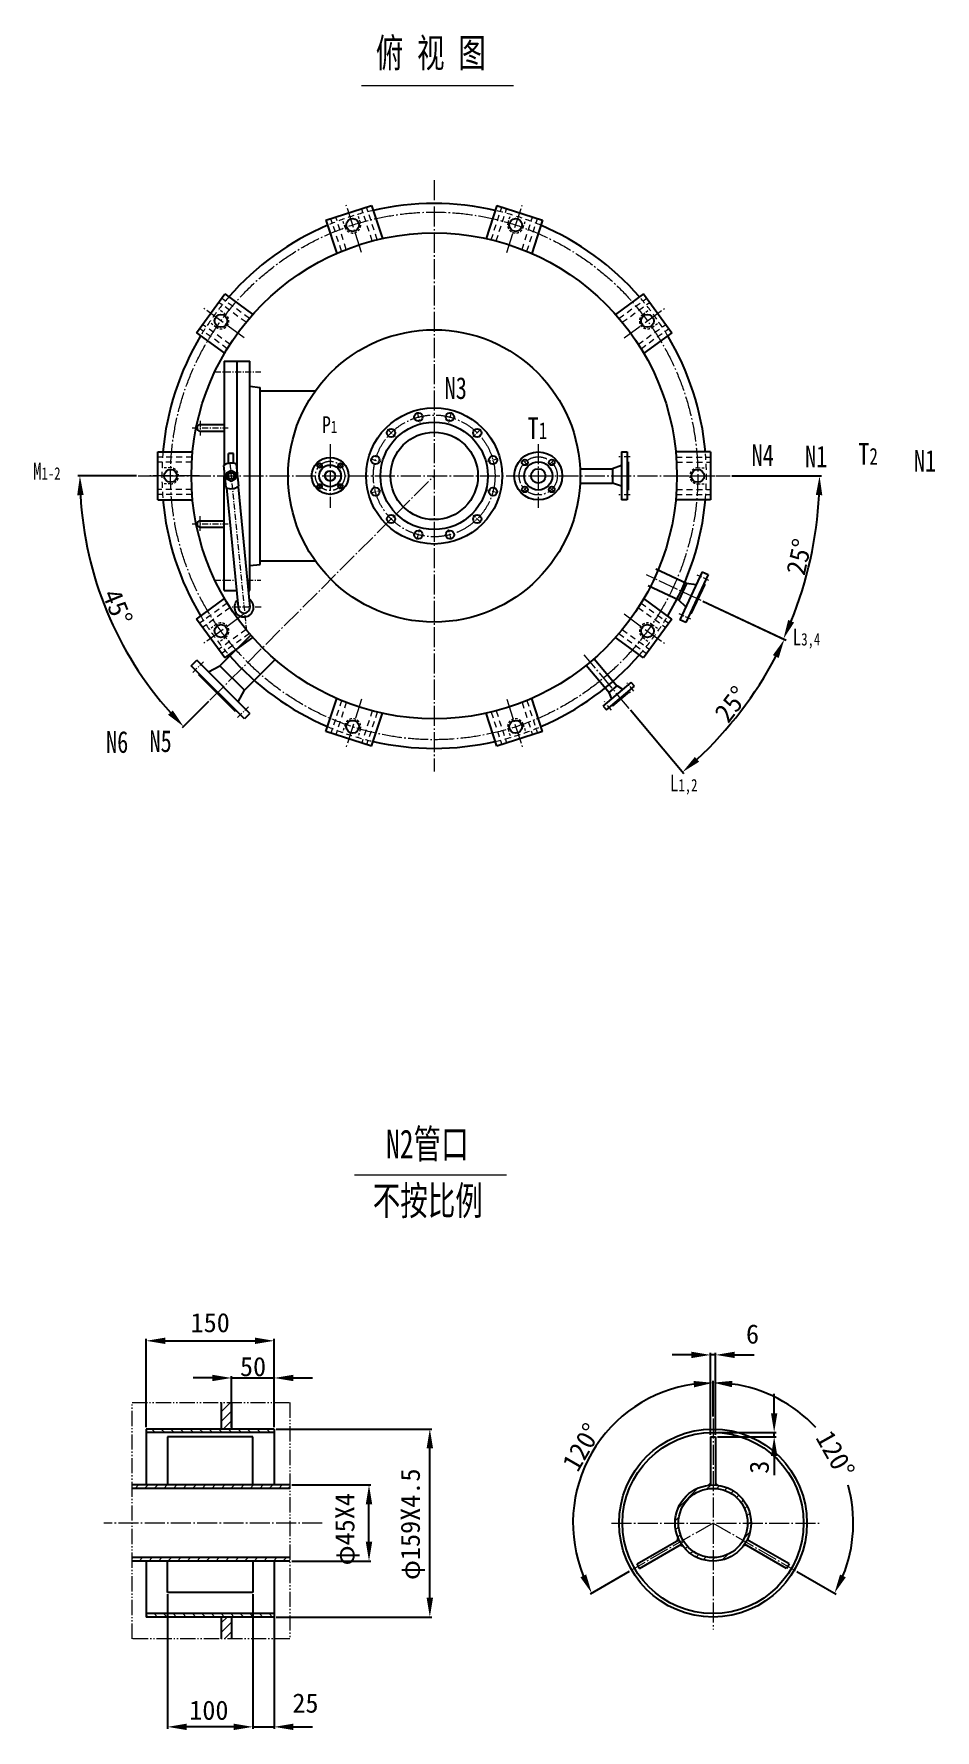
# Model space of a CAD drawing. Extents: x -6371 to 73907, y -14473 to 10757.
# Drawn here: x 64711 to 67525, y -538 to 4754 of the extents above; entities that cross this region are included whole.
import ezdxf

# ---------------------------------------------------------------- set-up
doc = ezdxf.new("R2010")
doc.units = 0
doc.header["$LTSCALE"] = 25
doc.header["$PDMODE"] = 1
for name, pattern in [('JXX-L', [2.95, 1.9, -0.25, 0.15, -0.25, 0.15, -0.25]), ('XX-L', [1.25, 0.75, -0.5]), ('XX-S', [0.5, 0.3, -0.2]), ('ZXX-L', [3.28, 2.5, -0.3, 0.18, -0.3]), ('ZXX-S', [1.27, 0.75, -0.2, 0.12, -0.2])]:
    doc.linetypes.add(name, pattern=pattern)
doc.layers.get('Defpoints').update_dxf_attribs({"linetype": 'CONTINUOUS'})
for name, color, linetype, lineweight in [('A 粗实线', 1, 'CONTINUOUS', 25), ('B 细实线', 7, 'CONTINUOUS', 15), ('C 文 字', 2, 'CONTINUOUS', 20), ('D 短中心线', 3, 'ZXX-S', 18), ('E 长中心线', 3, 'ZXX-L', 15), ('F 短虚线', 6, 'XX-S', 20), ('G 长虚线', 6, 'XX-L', 15), ('I 长双点线', 3, 'JXX-L', 15), ('J 标注尺寸', 2, 'CONTINUOUS', 15)]:
    doc.layers.add(name, color=color, linetype=linetype, lineweight=lineweight)
doc.styles.add('HZTXT', font='SIMFANG.TTF', dxfattribs={"width": 0.75})
doc.styles.get("Standard").update_dxf_attribs({"font": 'SIMFANG.TTF'})
doc.dimstyles.new('通用标注4.0', dxfattribs={"dimtxt": 60, "dimasz": 60, "dimexe": 6, "dimexo": 6, "dimgap": 6, "dimtad": 1, "dimdec": 0, "dimzin": 0, "dimdsep": 46, "dimtxsty": 'Standard', "dimcen": 6, "dimadec": 0, "dimazin": 0, "dimtfac": 0.375, "dimtdec": 0, "dimtmove": 2, "dimatfit": 3, "dimfxl": 0, "dimtzin": 0, "dimarcsym": 0})
pattern_1 = [(45, (10845.116, 8686.435), (-14.9670935, 14.9670935), [])]

# ---------------------------------------------------------------- blocks, each defined once
blk = doc.blocks.new('*D134')
at = {"layer": 'Defpoints', "color": 0}
for p in [(66831.5, 434), (67112.9, 443.6), (66831.5, 108.2), (67088.4, -40.1), (66831.5, -224.2)]:
    blk.add_point(p, dxfattribs=at)
at = {"layer": 'J 标注尺寸', "color": 0, "lineweight": -2}
for p, q in [((66831.5, 440), (66831.5, 552)), ((67093.6, -43.1), (67215.8, -113.7))]:
    blk.add_line(p, q, dxfattribs=at)
for start, end in [(42.9422, 82.1412), (337.8588, 15.69)]:
    blk.add_arc((66831.5, 108.2), 437.8, start, end, dxfattribs=at)
at = {"layer": 'J 标注尺寸', "color": 0}
for points in [[(66890.7, 531.9), (66892, 551.8), (66831.5, 546)], [(67246, -61.2), (67228, -52.4), (67210.6, -110.7)]]:
    blk.add_solid(points, dxfattribs=at)
at = {"layer": 'J 标注尺寸', "color": 0, "insert": (67213.2, 322.5), "char_height": 60, "attachment_point": 5, "rotation": 299.3161}
blk.add_mtext('120%%D', dxfattribs=at)
blk = doc.blocks.new('*D142')
at = {"layer": 'Defpoints', "color": 0}
for p in [(65128.2, -108.3), (65394.9, -108.3), (65128.2, -527.8)]:
    blk.add_point(p, dxfattribs=at)
at = {"layer": 'J 标注尺寸', "color": 0, "lineweight": -2}
for p, q in [((65128.2, -114.3), (65128.2, -533.8)), ((65394.9, -114.3), (65394.9, -533.8)), ((65334.9, -527.8), (65188.2, -527.8))]:
    blk.add_line(p, q, dxfattribs=at)
at = {"layer": 'J 标注尺寸', "color": 0}
for points in [[(65188.2, -517.8), (65188.2, -537.8), (65128.2, -527.8)], [(65334.9, -517.8), (65334.9, -537.8), (65394.9, -527.8)]]:
    blk.add_solid(points, dxfattribs=at)
at = {"layer": 'J 标注尺寸', "color": 0, "insert": (65257.5, -476.2), "char_height": 60, "attachment_point": 5}
blk.add_mtext('100', dxfattribs=at)
blk = doc.blocks.new('*D141')
at = {"layer": 'Defpoints', "color": 0}
for p in [(65394.9, -108.3), (65461.5, -108.3), (65461.5, -527.8)]:
    blk.add_point(p, dxfattribs=at)
at = {"layer": 'J 标注尺寸', "color": 0, "lineweight": -2}
for p, q in [((65394.9, -114.3), (65394.9, -533.8)), ((65461.5, -114.3), (65461.5, -533.8)), ((65334.9, -527.8), (65274.9, -527.8)), ((65394.9, -527.8), (65461.5, -527.8)), ((65521.5, -527.8), (65581.5, -527.8))]:
    blk.add_line(p, q, dxfattribs=at)
at = {"layer": 'J 标注尺寸', "color": 0}
for points in [[(65334.9, -517.8), (65334.9, -537.8), (65394.9, -527.8)], [(65521.5, -517.8), (65521.5, -537.8), (65461.5, -527.8)]]:
    blk.add_solid(points, dxfattribs=at)
at = {"layer": 'J 标注尺寸', "color": 0, "insert": (65559, -454), "char_height": 60, "attachment_point": 5}
blk.add_mtext('25', dxfattribs=at)
blk = doc.blocks.new('*D140')
at = {"layer": 'Defpoints', "color": 0}
for p in [(65461.5, 676.7), (65061.5, 401.5), (65461.5, 401.5)]:
    blk.add_point(p, dxfattribs=at)
at = {"layer": 'J 标注尺寸', "color": 0, "lineweight": -2}
for p, q in [((65061.5, 407.5), (65061.5, 682.7)), ((65121.5, 676.7), (65401.5, 676.7)), ((65461.5, 407.5), (65461.5, 682.7))]:
    blk.add_line(p, q, dxfattribs=at)
at = {"layer": 'J 标注尺寸', "color": 0}
for points in [[(65121.5, 686.7), (65121.5, 666.7), (65061.5, 676.7)], [(65401.5, 686.7), (65401.5, 666.7), (65461.5, 676.7)]]:
    blk.add_solid(points, dxfattribs=at)
at = {"layer": 'J 标注尺寸', "color": 0, "insert": (65261.7, 733), "char_height": 60, "attachment_point": 5}
blk.add_mtext('150', dxfattribs=at)
blk = doc.blocks.new('*D139')
at = {"layer": 'Defpoints', "color": 0}
for p in [(65461.5, 560.7), (65328.2, 401.5), (65461.5, 401.5)]:
    blk.add_point(p, dxfattribs=at)
at = {"layer": 'J 标注尺寸', "color": 0, "lineweight": -2}
for p, q in [((65268.2, 560.7), (65208.2, 560.7)), ((65328.2, 407.5), (65328.2, 566.7)), ((65328.2, 560.7), (65461.5, 560.7)), ((65461.5, 407.5), (65461.5, 566.7)), ((65521.5, 560.7), (65581.5, 560.7))]:
    blk.add_line(p, q, dxfattribs=at)
at = {"layer": 'J 标注尺寸', "color": 0}
for points in [[(65268.2, 570.7), (65268.2, 550.7), (65328.2, 560.7)], [(65521.5, 570.7), (65521.5, 550.7), (65461.5, 560.7)]]:
    blk.add_solid(points, dxfattribs=at)
at = {"layer": 'J 标注尺寸', "color": 0, "insert": (65395.4, 595.9), "char_height": 60, "attachment_point": 5}
blk.add_mtext('50', dxfattribs=at)
blk = doc.blocks.new('*D138')
at = {"layer": 'Defpoints', "color": 0}
for p in [(66823.5, 632.7), (66823.5, 377.5), (66839.5, 377.5)]:
    blk.add_point(p, dxfattribs=at)
at = {"layer": 'J 标注尺寸', "color": 0, "lineweight": -2}
for p, q in [((66823.5, 383.5), (66823.5, 638.7)), ((66839.5, 383.5), (66839.5, 638.7)), ((66763.5, 632.7), (66703.5, 632.7)), ((66839.5, 632.7), (66823.5, 632.7)), ((66899.5, 632.7), (66959.5, 632.7))]:
    blk.add_line(p, q, dxfattribs=at)
at = {"layer": 'J 标注尺寸', "color": 0}
for points in [[(66763.5, 642.7), (66763.5, 622.7), (66823.5, 632.7)], [(66899.5, 642.7), (66899.5, 622.7), (66839.5, 632.7)]]:
    blk.add_solid(points, dxfattribs=at)
at = {"layer": 'J 标注尺寸', "color": 0, "insert": (66954.8, 697.4), "char_height": 60, "attachment_point": 5}
blk.add_mtext('6', dxfattribs=at)
blk = doc.blocks.new('*D137')
at = {"layer": 'Defpoints', "color": 0}
for p in [(66550.4, 443.2), (66831.5, 434), (66831.5, 108.2), (66574.6, -40.1), (66831.5, -224.2)]:
    blk.add_point(p, dxfattribs=at)
at = {"layer": 'J 标注尺寸', "color": 0, "lineweight": -2}
for p, q in [((66831.5, 440), (66831.5, 551.5)), ((66569.4, -43.1), (66447.6, -113.5))]:
    blk.add_line(p, q, dxfattribs=at)
blk.add_arc((66831.5, 108.2), 437.3, 97.8674, 202.1326, dxfattribs=at)
at = {"layer": 'J 标注尺寸', "color": 0}
for points in [[(66771, 551.4), (66772.3, 531.4), (66831.5, 545.5)], [(66435.4, -52.2), (66417.4, -61), (66452.8, -110.5)]]:
    blk.add_solid(points, dxfattribs=at)
at = {"layer": 'J 标注尺寸', "color": 0, "insert": (66421.6, 344.9), "char_height": 60, "attachment_point": 5, "rotation": 60}
blk.add_mtext('120%%D', dxfattribs=at)
blk = doc.blocks.new('*D136')
at = {"layer": 'Defpoints', "color": 0}
for p in [(65510.5, 226.9), (65757.4, 226.9), (65510.5, -10.5)]:
    blk.add_point(p, dxfattribs=at)
at = {"layer": 'J 标注尺寸', "color": 0, "lineweight": -2}
for p, q in [((65516.5, 226.9), (65763.4, 226.9)), ((65757.4, 49.5), (65757.4, 166.9)), ((65516.5, -10.5), (65763.4, -10.5))]:
    blk.add_line(p, q, dxfattribs=at)
at = {"layer": 'J 标注尺寸', "color": 0}
for points in [[(65747.4, 166.9), (65767.4, 166.9), (65757.4, 226.9)], [(65747.4, 49.5), (65767.4, 49.5), (65757.4, -10.5)]]:
    blk.add_solid(points, dxfattribs=at)
at = {"layer": 'J 标注尺寸', "color": 0, "insert": (65690.1, 88.9), "char_height": 60, "attachment_point": 5, "rotation": 90}
blk.add_mtext('φ45X4', dxfattribs=at)
blk = doc.blocks.new('*D133')
at = {"layer": 'Defpoints', "color": 0}
for p in [(65461.5, 401.5), (65947.4, 401.5), (65461.5, -185.1)]:
    blk.add_point(p, dxfattribs=at)
at = {"layer": 'J 标注尺寸', "color": 0, "lineweight": -2}
for p, q in [((65467.5, 401.5), (65953.4, 401.5)), ((65947.4, -125.1), (65947.4, 341.5)), ((65467.5, -185.1), (65953.4, -185.1))]:
    blk.add_line(p, q, dxfattribs=at)
at = {"layer": 'J 标注尺寸', "color": 0}
for points in [[(65937.4, 341.5), (65957.4, 341.5), (65947.4, 401.5)], [(65937.4, -125.1), (65957.4, -125.1), (65947.4, -185.1)]]:
    blk.add_solid(points, dxfattribs=at)
at = {"layer": 'J 标注尺寸', "color": 0, "insert": (65894.4, 104.4), "char_height": 60, "attachment_point": 5, "rotation": 90}
blk.add_mtext('φ159X4.5', dxfattribs=at)
blk = doc.blocks.new('*D135')
at = {"layer": 'Defpoints', "color": 0}
for p in [(66839.5, 390.8), (66839.5, 377.5), (67022.3, 390.8)]:
    blk.add_point(p, dxfattribs=at)
at = {"layer": 'J 标注尺寸', "color": 0, "lineweight": -2}
for p, q in [((67022.3, 450.8), (67022.3, 510.8)), ((66845.5, 390.8), (67028.3, 390.8)), ((66845.5, 377.5), (67028.3, 377.5)), ((67022.3, 377.5), (67022.3, 390.8)), ((67022.3, 317.5), (67022.3, 257.5))]:
    blk.add_line(p, q, dxfattribs=at)
at = {"layer": 'J 标注尺寸', "color": 0}
for points in [[(67012.3, 450.8), (67032.3, 450.8), (67022.3, 390.8)], [(67012.3, 317.5), (67032.3, 317.5), (67022.3, 377.5)]]:
    blk.add_solid(points, dxfattribs=at)
at = {"layer": 'J 标注尺寸', "color": 0, "insert": (66976.1, 282.4), "char_height": 60, "attachment_point": 5, "rotation": 90}
blk.add_mtext('3', dxfattribs=at)
blk = doc.blocks.new('*D161')
at = {"layer": 'Defpoints', "color": 0}
for p in [(65037.2, 3375.1), (65960.9, 3375.1), (66884.6, 3375.1), (64892.6, 3088.8), (65261, 2675.2)]:
    blk.add_point(p, dxfattribs=at)
at = {"layer": 'J 标注尺寸', "color": 0, "lineweight": -2}
for p, q in [((65031.2, 3375.1), (64848.9, 3375.1)), ((65256.8, 2671), (65174.6, 2588.8))]:
    blk.add_line(p, q, dxfattribs=at)
blk.add_arc((65960.9, 3375.1), 1106, 183.1086, 221.8914, dxfattribs=at)
at = {"layer": 'J 标注尺寸', "color": 0}
for points in [[(64846.5, 3314.8), (64866.5, 3315.4), (64854.9, 3375.1)], [(65144.8, 2643.4), (65130.3, 2629.7), (65178.8, 2593)]]:
    blk.add_solid(points, dxfattribs=at)
at = {"layer": 'J 标注尺寸', "color": 0, "insert": (64972.3, 2965.6), "char_height": 60, "attachment_point": 5, "rotation": 292.5}
blk.add_mtext('45°', dxfattribs=at)
blk = doc.blocks.new('*D162')
at = {"layer": 'Defpoints', "color": 0}
for p in [(65037.2, 3375.1), (66884.6, 3375.1), (66623.4, 3066.2), (67113.5, 3030), (66794.7, 2986.3)]:
    blk.add_point(p, dxfattribs=at)
at = {"layer": 'J 标注尺寸', "color": 0, "lineweight": -2}
for p, q in [((66890.6, 3375.1), (67170, 3375.1)), ((66800.1, 2983.8), (67056.7, 2864.1))]:
    blk.add_line(p, q, dxfattribs=at)
blk.add_arc((65960.9, 3375.1), 1203.1, 337.8577, 357.1423, dxfattribs=at)
at = {"layer": 'J 标注尺寸', "color": 0}
for points in [[(67152.5, 3315.4), (67172.5, 3314.9), (67164, 3375.1)], [(67084.5, 2917.6), (67066.1, 2925.6), (67051.3, 2866.6)]]:
    blk.add_solid(points, dxfattribs=at)
at = {"layer": 'J 标注尺寸', "color": 0, "insert": (67100.4, 3122.5), "char_height": 60, "attachment_point": 5, "rotation": 77.5}
blk.add_mtext('25°', dxfattribs=at)
blk = doc.blocks.new('*D163')
at = {"layer": 'Defpoints', "color": 0}
for p in [(66623.4, 3066.2), (66794.7, 2986.3), (66429.3, 2816.9), (66569.5, 2649.8), (66862, 2573.2)]:
    blk.add_point(p, dxfattribs=at)
at = {"layer": 'J 标注尺寸', "color": 0, "lineweight": -2}
for p, q in [((66800.1, 2983.8), (67059.6, 2862.8)), ((66573.4, 2645.2), (66740.2, 2446.4))]:
    blk.add_line(p, q, dxfattribs=at)
blk.add_arc((65960.9, 3375.1), 1206.3, 312.8502, 332.1498, dxfattribs=at)
at = {"layer": 'J 标注尺寸', "color": 0}
for points in [[(67018.5, 2816), (67036.4, 2807.1), (67054.2, 2865.3)], [(66787.9, 2483.2), (66774.7, 2498.2), (66736.3, 2451)]]:
    blk.add_solid(points, dxfattribs=at)
at = {"layer": 'J 标注尺寸', "color": 0, "insert": (66889.4, 2662.7), "char_height": 60, "attachment_point": 5, "rotation": 52.5}
blk.add_mtext('25°', dxfattribs=at)

msp = doc.modelspace()

# ---------------------------------------------------------------- hatches: boundary and pattern name
at = {"layer": 'B 细实线'}
h = msp.add_hatch(dxfattribs=at)
h.set_pattern_fill('ANSI31', color=256, scale=6.666667, style=0)
h.set_pattern_definition(pattern_1)
h.paths.add_polyline_path([(65328.2, 483.8), (65296.2, 483.8), (65296.2, 401.5), (65328.2, 401.5)])
h.paths.add_polyline_path([(65296.2, -252.9), (65328.2, -252.9), (65328.2, -185.1), (65296.2, -185.1)])
h = msp.add_hatch(dxfattribs=at)
h.set_pattern_fill('ANSI31', color=256, scale=6.666667, angle=90, style=0)
h.set_pattern_definition([(135, (10845.116, 8686.435), (-14.9670935, -14.9670935), [])])
h.paths.add_polyline_path([(65461.5, 401.5), (65061.5, 401.5), (65061.5, 390.9), (65461.5, 390.9)])
h.paths.add_polyline_path([(65461.5, -174.5), (65061.5, -174.5), (65061.5, -185.1), (65461.5, -185.1)])
h = msp.add_hatch(dxfattribs=at)
h.set_pattern_fill('ANSI31', color=256, scale=6.666667, style=0)
h.set_pattern_definition(pattern_1)
h.paths.add_polyline_path([(65018.3, 226.9), (65018.3, 216.2), (65510.5, 216.2), (65510.5, 226.9)])
h.paths.add_polyline_path([(65018.3, 0.2), (65018.3, -10.5), (65510.5, -10.5), (65510.5, 0.2)])
h = msp.add_hatch(dxfattribs=at)
h.set_pattern_fill('ANSI31', color=256, scale=6.666667, style=0)
h.set_pattern_definition([(45, (11254.774, 8686.435), (-14.9670935, 14.9670935), [])])
h.paths.add_polyline_path([(66831.5, 226.9, 0.414214), (66712.8, 108.2), (66723.5, 108.2, -0.414214), (66831.5, 216.2)])
h.paths.add_polyline_path([(66831.5, 226.9), (66831.5, 216.2, -0.414214), (66939.5, 108.2), (66950.2, 108.2, 0.414214)])
h.paths.add_polyline_path([(66723.5, 108.2), (66712.8, 108.2, 0.131652), (66728.7, 48.9), (66738, 54.2, -0.131652)])
h.paths.add_polyline_path([(66738, 54.2), (66728.7, 48.9, 0.267949), (66831.5, -10.5), (66831.5, 0.2, -0.267949)])
h.paths.add_polyline_path([(66934.3, 48.9), (66925, 54.2, -0.267949), (66831.5, 0.2), (66831.5, -10.5, 0.267949)])
h.paths.add_polyline_path([(66950.2, 108.2), (66939.5, 108.2, -0.131652), (66925, 54.2), (66934.3, 48.9, 0.131652)])

# ---------------------------------------------------------------- linework, layer by layer
at = {"layer": 'A 粗实线'}
for p, q in [((65623, 4172.5), (65765.6, 4218.8)), ((65765.6, 4218.8), (65799.2, 4115.6)), ((66156.2, 4218.8), (66122.7, 4115.6)), ((66156.2, 4218.8), (66298.9, 4172.5)), ((65623, 4172.5), (65656.5, 4069.3)), ((66298.9, 4172.5), (66265.3, 4069.3)), ((65218.8, 3821.5), (65307, 3942.9)), ((65307, 3942.9), (65394.8, 3879.1)), ((66614.8, 3942.9), (66527.1, 3879.1)), ((66614.8, 3942.9), (66703, 3821.5)), ((65218.8, 3821.5), (65306.6, 3757.8)), ((66703, 3821.5), (66615.2, 3757.8)), ((65304.9, 3732.6), (65384.9, 3732.6)), ((65304.9, 3732.6), (65304.9, 3408.5)), ((65344.9, 3732.6), (65344.9, 3375.1)), ((65384.9, 3017.6), (65384.9, 3732.6)), ((65384.9, 3655.1), (65417.9, 3651)), ((65417.9, 3099.1), (65417.9, 3651)), ((65417.9, 3640.1), (65589.8, 3640.1)), ((65229.9, 3535.1), (65304.9, 3535.1)), ((65229.9, 3515.1), (65304.9, 3515.1)), ((65098.1, 3300.1), (65098.1, 3450.1)), ((65098.1, 3450.1), (65206.6, 3450.1)), ((65318.9, 3414.3), (65318.9, 3445.1)), ((65334.9, 3445.1), (65318.9, 3445.1)), ((65334.9, 3414.3), (65334.9, 3445.1)), ((66545.9, 3450.1), (66545.9, 3300.1)), ((66545.9, 3450.1), (66563.9, 3450.1)), ((66563.9, 3450.1), (66563.9, 3300.1)), ((66823.7, 3450.1), (66715.2, 3450.1)), ((66823.7, 3450.1), (66823.7, 3300.1)), ((65303.4, 3407.4), (65310.6, 3338.5)), ((65304.9, 3392.8), (65304.9, 3375.1)), ((65343.2, 3411.6), (65350.4, 3342.7)), ((66416.4, 3397.6), (66517.9, 3397.6)), ((66545.9, 3407.1), (66517.9, 3397.6)), ((66517.9, 3397.6), (66517.9, 3352.6)), ((66563.9, 3419.1), (66566.9, 3419.1)), ((66566.9, 3419.1), (66566.9, 3331.1)), ((65304.9, 3017.6), (65304.9, 3375.1)), ((65312.7, 3337.7), (65349.2, 2965.1)), ((65348.5, 3341.4), (65385.2, 2965.1)), ((66416.4, 3352.6), (66517.9, 3352.6)), ((66545.9, 3343.1), (66517.9, 3352.6)), ((65098.1, 3300.1), (65206.6, 3300.1)), ((66563.9, 3300.1), (66545.9, 3300.1)), ((66566.9, 3331.1), (66563.9, 3331.1)), ((66823.7, 3300.1), (66715.2, 3300.1)), ((65229.9, 3235.1), (65304.9, 3235.1)), ((65229.9, 3215.1), (65304.9, 3215.1)), ((65384.9, 3095.1), (65417.9, 3099.1)), ((65417.9, 3110.1), (65589.8, 3110.1)), ((66748.8, 3039.2), (66652.7, 3083.9)), ((66797.9, 3075.8), (66728.1, 2926.3)), ((66797.9, 3075.8), (66816, 3067.4)), ((65304.9, 3017.6), (65344.1, 3017.6)), ((65380.1, 3017.6), (65384.9, 3017.6)), ((66724.7, 2987.5), (66628.6, 3032.3)), ((66748.8, 3039.2), (66724.7, 2987.5)), ((66816, 3067.4), (66746.3, 2917.8)), ((66779.1, 3035.5), (66748.8, 3039.2)), ((66805.4, 3037.6), (66762.3, 2945.1)), ((66802.7, 3038.8), (66805.4, 3037.6)), ((65218.8, 2928.6), (65306.6, 2992.4)), ((66703, 2928.6), (66615.2, 2992.4)), ((66746.9, 2966.6), (66724.7, 2987.5)), ((65307, 2807.3), (65218.8, 2928.6)), ((66703, 2928.6), (66614.8, 2807.3)), ((66746.3, 2917.8), (66728.1, 2926.3)), ((66762.3, 2945.1), (66759.6, 2946.4)), ((65292, 2782.5), (65388.1, 2878.6)), ((65307, 2807.3), (65394.8, 2871.1)), ((66614.8, 2807.3), (66527.1, 2871.1)), ((66460.3, 2804.8), (66532.5, 2718.8)), ((65202.5, 2782.9), (65219.5, 2799.9)), ((65368.7, 2616.7), (65202.5, 2782.9)), ((65385.7, 2633.7), (65219.5, 2799.9)), ((65226.2, 2754.9), (65228.4, 2757.1)), ((65340.8, 2640.4), (65226.2, 2754.9)), ((65255.9, 2763.4), (65292, 2782.5)), ((65368.4, 2706.2), (65292, 2782.5)), ((65368.4, 2706.2), (65464.5, 2802.3)), ((66435.8, 2784.3), (66508, 2698.2)), ((65349.3, 2670.1), (65368.4, 2706.2)), ((66488.3, 2657.1), (66576.4, 2731)), ((66498.6, 2644.9), (66586.7, 2718.8)), ((66507.2, 2699.1), (66531.8, 2719.7)), ((66515.1, 2679.6), (66507.2, 2699.1)), ((66518.5, 2657.7), (66570.6, 2701.4)), ((66518.5, 2657.7), (66570.6, 2701.4)), ((66549.6, 2708.5), (66531.8, 2719.7)), ((66570.6, 2701.4), (66568.7, 2703.7)), ((66570.6, 2701.4), (66572.5, 2699.1)), ((66586.7, 2718.8), (66576.4, 2731)), ((65623, 2577.7), (65656.5, 2680.9)), ((66298.9, 2577.7), (66265.3, 2680.9)), ((66488.3, 2657.1), (66498.6, 2644.9)), ((66516.6, 2660), (66518.5, 2657.7)), ((65342.9, 2642.5), (65340.8, 2640.4)), ((65385.7, 2633.7), (65368.7, 2616.7)), ((65765.6, 2531.4), (65799.2, 2634.5)), ((66156.2, 2531.4), (66122.7, 2634.5)), ((65765.6, 2531.4), (65623, 2577.7)), ((66298.9, 2577.7), (66156.2, 2531.4)), ((65296.2, 483.8), (65296.2, 401.5)), ((65328.2, 483.8), (65328.2, 401.5)), ((65461.5, 401.5), (65061.5, 401.5)), ((65061.5, 401.5), (65061.5, 226.9)), ((65461.5, 390.9), (65061.5, 390.9)), ((65128.2, 377.5), (65128.2, 226.9)), ((65394.9, 377.5), (65128.2, 377.5)), ((65394.9, 226.9), (65394.9, 377.5)), ((65461.5, 401.5), (65461.5, 226.9)), ((66823.5, 377.5), (66839.5, 377.5)), ((66823.5, 377.5), (66823.5, 226.7)), ((66839.5, 377.5), (66839.5, 226.7)), ((65510.5, 226.9), (65018.3, 226.9)), ((65510.5, 216.2), (65018.3, 216.2)), ((66823.5, 232), (66817.5, 226)), ((66839.5, 232), (66845.5, 226)), ((66594.3, -19.5), (66724.9, 55.9)), ((66720.3, 53.2), (66722.5, 61.4)), ((67068.8, -19.5), (66938.1, 55.9)), ((66942.7, 53.2), (66940.5, 61.4)), ((65510.5, 0.2), (65018.3, 0.2)), ((66602.3, -33.4), (66732.9, 42)), ((66728.3, 39.4), (66736.4, 37.2)), ((66934.7, 39.4), (66926.6, 37.2)), ((67060.8, -33.4), (66930.1, 42)), ((65510.5, -10.5), (65018.3, -10.5)), ((65061.5, -10.5), (65061.5, -185.1)), ((65128.2, -108.3), (65128.2, -10.5)), ((65394.9, -10.5), (65394.9, -108.3)), ((65461.5, -10.5), (65461.5, -185.1)), ((66602.3, -33.4), (66594.3, -19.5)), ((67068.8, -19.5), (67060.8, -33.4)), ((65394.9, -108.3), (65128.2, -108.3)), ((65461.5, -174.5), (65061.5, -174.5)), ((65461.5, -185.1), (65061.5, -185.1)), ((65296.2, -185.1), (65296.2, -252.9)), ((65328.2, -185.1), (65328.2, -252.9))]:
    msp.add_line(p, q, dxfattribs=at)
msp.add_lwpolyline([(65326.9, 3391.6), (65312.6, 3383.3), (65312.6, 3366.8), (65326.9, 3358.6), (65341.2, 3366.8), (65341.2, 3383.3)], close=True, dxfattribs=at)
for centre, radius in [((65960.9, 3375.1), 758), ((65706.6, 4157.8), 20), ((66215.2, 4157.8), 20), ((65295.1, 3858.8), 20), ((66626.7, 3858.8), 20), ((65960.9, 3375.1), 456), ((65960.9, 3375.1), 212.5), ((65911.7, 3558.6), 13), ((66010.1, 3558.6), 13), ((65960.9, 3375.1), 167.5), ((65826.6, 3509.4), 13), ((65960.9, 3375.1), 136.5), ((66095.3, 3509.4), 13), ((66285.9, 3375.1), 75), ((65137.9, 3375.1), 20), ((65635.9, 3375.1), 57.5), ((65603.6, 3407.4), 7), ((65635.9, 3375.1), 34), ((65635.9, 3375.1), 16), ((65668.3, 3407.4), 7), ((65777.4, 3424.3), 13), ((66144.4, 3424.3), 13), ((66243.8, 3417.2), 9), ((66285.9, 3375.1), 44), ((66285.9, 3375.1), 22.5), ((66328, 3417.2), 9), ((66783.9, 3375.1), 20), ((65326.9, 3375.1), 10), ((65603.6, 3342.7), 7), ((65668.3, 3342.7), 7), ((65777.4, 3325.9), 13), ((66144.4, 3325.9), 13), ((66243.8, 3333), 9), ((66328, 3333), 9), ((65826.6, 3240.7), 13), ((66095.3, 3240.7), 13), ((65911.7, 3191.6), 13), ((66010.1, 3191.6), 13), ((65295.1, 2891.3), 20), ((66626.7, 2891.3), 20), ((65706.6, 2592.4), 20), ((66215.2, 2592.4), 20), ((66831.5, 108.2), 293.3), ((66831.5, 108.2), 282.7), ((66831.5, 108.2), 118.7), ((66831.5, 108.2), 108)]:
    msp.add_circle(centre, radius, dxfattribs=at)
for centre, radius, start, end in [((65960.9, 3375.1), 850, 77.0621, 102.9379), ((65960.9, 3375.1), 850, 113.0621, 138.9379), ((65960.9, 3375.1), 850, 41.0621, 66.9379), ((65960.9, 3375.1), 850, 149.0621, 174.9379), ((65960.9, 3375.1), 850, 5.0621, 30.9379), ((65229.9, 3525.1), 10, 90, 270), ((65326.9, 3375.1), 40, 66, 126), ((65326.9, 3375.1), 40, 246, 306), ((65960.9, 3375.1), 850, 185.0621, 210.9379), ((65960.9, 3375.1), 850, 329.0621, 354.9379), ((65229.9, 3225.1), 10, 90, 270), ((65367.2, 2965.1), 30, 132.2563, 58.8971), ((65367.2, 2965.1), 18, 180, 11.1295), ((65960.9, 3375.1), 850, 221.0621, 246.9379), ((65960.9, 3375.1), 850, 293.0621, 318.9379), ((65960.9, 3375.1), 850, 257.0621, 282.9379)]:
    msp.add_arc(centre, radius, start, end, dxfattribs=at)
at = {"layer": 'B 细实线'}
for p, q in [((65733.8, 4593.3), (66208.3, 4593.3)), ((65711.7, 1194.3), (66186.2, 1194.3))]:
    msp.add_line(p, q, dxfattribs=at)
at = {"layer": 'D 短中心线'}
for p, q in [((65275.9, 3700.1), (65419.5, 3700.1)), ((65229.9, 3546.5), (65229.9, 3500.9)), ((65907.6, 3573.9), (65916.2, 3542)), ((66014.2, 3573.9), (66005.6, 3542)), ((65205.2, 3525.1), (65317.7, 3525.1)), ((65207.9, 3525.1), (65207.9, 3525.1)), ((65815.4, 3520.6), (65838.7, 3497.3)), ((66106.5, 3520.6), (66083.1, 3497.3)), ((65323, 3414.9), (65374.6, 2889.6)), ((65610, 3401), (65597.8, 3413.2)), ((65661.8, 3401), (65674, 3413.2)), ((65762.1, 3428.4), (65794, 3419.8)), ((66159.7, 3428.4), (66127.8, 3419.8)), ((66251.6, 3409.4), (66236, 3425)), ((66320.3, 3409.4), (66335.8, 3425)), ((66572.9, 3434.6), (66536.9, 3434.6)), ((65610, 3349.2), (65597.8, 3337)), ((65661.8, 3349.2), (65674, 3337)), ((66251.6, 3340.7), (66236, 3325.2)), ((66320.3, 3340.7), (66335.8, 3325.2)), ((65762.1, 3321.8), (65794, 3330.4)), ((66159.7, 3321.8), (66127.8, 3330.4)), ((66572.9, 3315.6), (66536.9, 3315.6)), ((65229.9, 3203.7), (65229.9, 3249.3)), ((65815.4, 3229.5), (65838.7, 3252.9)), ((66106.5, 3229.5), (66083.1, 3252.9)), ((65205.2, 3225.1), (65317.7, 3225.1)), ((65207.9, 3225.1), (65207.9, 3225.1)), ((65907.6, 3176.3), (65916.2, 3208.2)), ((66014.2, 3176.3), (66005.6, 3208.2)), ((65275.9, 3050.1), (65340.9, 3050.1)), ((65376.9, 3050.1), (65419.5, 3050.1)), ((66818.4, 3048.9), (66782.1, 3065.8)), ((65420.7, 2965.1), (65321.4, 2965.1)), ((66762, 2927.9), (66725.7, 2944.8)), ((65207, 2761.5), (65240.9, 2795.4)), ((66584.4, 2703.2), (66562.3, 2729.6)), ((65347.3, 2621.1), (65381.3, 2655.1)), ((66514.1, 2644.7), (66492.2, 2670.8))]:
    msp.add_line(p, q, dxfattribs=at)
at = {"layer": 'E 长中心线'}
for p, q in [((65960.9, 4297.4), (65960.9, 2452.7)), ((65734.5, 4071.9), (65686.4, 4219.9)), ((66187.3, 4071.9), (66235.4, 4219.9)), ((65368.2, 3805.7), (65242.3, 3897.2)), ((66553.6, 3805.7), (66679.5, 3897.2)), ((65635.9, 3474.3), (65635.9, 3275.9)), ((66285.9, 3474.3), (66285.9, 3275.9)), ((65037.2, 3375.1), (66884.6, 3375.1)), ((65228.3, 3375.1), (65072.7, 3375.1)), ((65261, 2675.2), (65960.9, 3375.1)), ((66693.5, 3375.1), (66849.2, 3375.1)), ((66794.7, 2986.3), (66623.4, 3066.2)), ((65368.2, 2944.5), (65242.3, 2853)), ((66553.6, 2944.5), (66679.5, 2853)), ((66569.5, 2649.8), (66429.3, 2816.9)), ((65734.5, 2678.3), (65686.4, 2530.3)), ((66187.3, 2678.3), (66235.4, 2530.3)), ((66831.5, 434), (66831.5, -224.2)), ((65611.6, 108.2), (64929.5, 108.2)), ((66514.6, 108.2), (67170.3, 108.2)), ((66831.5, 108.2), (66574.6, -40.1)), ((66831.5, 108.2), (67088.4, -40.1))]:
    msp.add_line(p, q, dxfattribs=at)
for centre, radius in [((65960.9, 3375.1), 823), ((65960.9, 3375.1), 190), ((65635.9, 3375.1), 45.8), ((66285.9, 3375.1), 59.5)]:
    msp.add_circle(centre, radius, dxfattribs=at)
at = {"layer": 'F 短虚线'}
for p, q in [((65730.4, 4165.5), (65722.1, 4190.9)), ((66191.5, 4165.5), (66199.7, 4190.9)), ((65682.8, 4150.1), (65674.6, 4175.4)), ((66239, 4150.1), (66247.2, 4175.4)), ((65309.8, 3879.1), (65288.2, 3894.7)), ((66612, 3879.1), (66633.6, 3894.7)), ((65280.4, 3838.6), (65258.9, 3854.3)), ((66641.4, 3838.6), (66663, 3854.3)), ((65137.9, 3400.1), (65111.3, 3400.1)), ((66783.9, 3400.1), (66810.5, 3400.1)), ((65137.9, 3350.1), (65111.3, 3350.1)), ((66783.9, 3350.1), (66810.5, 3350.1)), ((65280.4, 2911.6), (65258.9, 2895.9)), ((66641.4, 2911.6), (66663, 2895.9)), ((65309.8, 2871.1), (65288.2, 2855.5)), ((66612, 2871.1), (66633.6, 2855.5)), ((65682.8, 2600.1), (65674.6, 2574.8)), ((66239, 2600.1), (66247.2, 2574.8)), ((65730.4, 2584.6), (65722.1, 2559.3)), ((66191.5, 2584.6), (66199.7, 2559.3))]:
    msp.add_line(p, q, dxfattribs=at)
for centre, start, end in [((65706.6, 4157.8), 198, 18), ((66215.2, 4157.8), 162, 342), ((65295.1, 3858.8), 234, 54), ((66626.7, 3858.8), 126, 306), ((65137.9, 3375.1), 270, 90), ((66783.9, 3375.1), 90, 270), ((65295.1, 2891.3), 306, 126), ((66626.7, 2891.3), 54, 234), ((65706.6, 2592.4), 342, 162), ((66215.2, 2592.4), 18, 198)]:
    msp.add_arc(centre, 25, start, end, dxfattribs=at)
at = {"layer": 'G 长虚线'}
for p, q in [((65686.6, 4081.7), (65653.9, 4182.5)), ((65767.5, 4108), (65734.7, 4208.8)), ((65783, 4111.9), (65749.9, 4213.7)), ((66138.8, 4111.9), (66171.9, 4213.7)), ((66154.4, 4108), (66187.1, 4208.8)), ((66235.2, 4081.7), (66267.9, 4182.5)), ((65671.7, 4075.8), (65638.7, 4177.6)), ((66250.1, 4075.8), (66283.2, 4177.6)), ((65373.6, 3854.3), (65287.9, 3916.6)), ((65383.9, 3866.6), (65297.3, 3929.5)), ((66537.9, 3866.6), (66624.5, 3929.5)), ((66548.2, 3854.3), (66633.9, 3916.6)), ((65315.1, 3772), (65228.5, 3834.9)), ((65323.7, 3785.5), (65237.9, 3847.8)), ((66598.2, 3785.5), (66683.9, 3847.8)), ((66606.7, 3772), (66693.3, 3834.9)), ((65205.2, 3433.6), (65098.1, 3433.6)), ((65204.1, 3417.6), (65098.1, 3417.6)), ((66716.7, 3433.6), (66823.7, 3433.6)), ((66717.7, 3417.6), (66823.7, 3417.6)), ((65204.1, 3332.6), (65098.1, 3332.6)), ((65205.2, 3316.6), (65098.1, 3316.6)), ((66716.7, 3316.6), (66823.7, 3316.6)), ((66717.7, 3332.6), (66823.7, 3332.6)), ((65315.1, 2978.2), (65228.5, 2915.3)), ((65323.7, 2964.6), (65237.9, 2902.3)), ((66598.2, 2964.6), (66683.9, 2902.3)), ((66606.7, 2978.2), (66693.3, 2915.3)), ((65373.6, 2895.9), (65287.9, 2833.6)), ((65383.9, 2883.5), (65297.3, 2820.6)), ((66537.9, 2883.5), (66624.5, 2820.6)), ((66548.2, 2895.9), (66633.9, 2833.6)), ((65671.7, 2674.4), (65638.7, 2572.6)), ((65686.6, 2668.4), (65653.9, 2567.7)), ((66235.2, 2668.4), (66267.9, 2567.7)), ((66250.1, 2674.4), (66283.2, 2572.6)), ((65767.5, 2642.2), (65734.7, 2541.4)), ((65783, 2638.3), (65749.9, 2536.5)), ((66138.8, 2638.3), (66171.9, 2536.5)), ((66154.4, 2642.2), (66187.1, 2541.4))]:
    msp.add_line(p, q, dxfattribs=at)
for start, end in [(102.9379, 113.0621), (66.9379, 77.0621), (138.9379, 149.0621), (30.9379, 41.0621), (174.9379, 185.0621), (354.9379, 5.0621), (210.9379, 221.0621), (318.9379, 329.0621), (246.9379, 257.0621), (282.9379, 293.0621)]:
    msp.add_arc((65960.9, 3375.1), 850, start, end, dxfattribs=at)
at = {"layer": 'I 长双点线'}
msp.add_lwpolyline([(65018.3, 483.8), (65510.5, 483.8), (65510.5, -252.9), (65018.3, -252.9)], close=True, dxfattribs=at)

# ---------------------------------------------------------------- texts
at = {"layer": 'C 文 字', "style": 'HZTXT', "width": 0.7}
for s, p in [('俯 视 图', (65778.6, 4649.9)), ('N2管口', (65810.8, 1245.9)), ('不按比例', (65769.2, 1069))]:
    msp.add_text(s, height=90, dxfattribs=at).set_placement(p)
at = {"layer": 'C 文 字', "char_height": 68.04, "width": 1088.64, "attachment_point": 1, "style": 'HZTXT'}
for s, insert in [('N3', (65993.6, 3683.2)), ('{\\H0.7716x;P\\H0.7385x;1}', (65611.5, 3561.2)), ('T{\\H0.7716x;1}', (66252.6, 3558.3)), ('N4', (66951.9, 3473.9)), ('N1', (67118.8, 3469.7)), ('T{\\H0.7716x;2}', (67284.8, 3478.1)), ('N1', (67458.6, 3456.2)), ('{\\H0.7716x;M\\H0.7385x;1-2}', (64708.4, 3415.9)), ('{\\H0.7716x;L\\H0.7385x;3,4}', (67080.1, 2898.6)), ('N6', (64936.6, 2579.1)), ('N5', (65072.1, 2581.7)), ('{\\H0.7716x;L\\H0.7385x;1,2}', (66696.7, 2443.3))]:
    msp.add_mtext(s, dxfattribs=dict(at, insert=insert))

# ---------------------------------------------------------------- dimensions: what is measured, and where the dimension line sits
at = {"layer": 'J 标注尺寸'}
for base, line1, line2, picture, middle in [((64892.6, 3088.8), ((65037.2, 3375.1), (66884.6, 3375.1)), ((65261, 2675.2), (65960.9, 3375.1)), '*D161', (64972.3, 2965.6)), ((67113.5, 3030), ((66794.7, 2986.3), (66623.4, 3066.2)), ((65037.2, 3375.1), (66884.6, 3375.1)), '*D162', (67100.4, 3122.5)), ((66862, 2573.2), ((66569.5, 2649.8), (66429.3, 2816.9)), ((66794.7, 2986.3), (66623.4, 3066.2)), '*D163', (66889.4, 2662.7))]:
    dim = msp.add_angular_dim_2l(base=base, line1=line1, line2=line2, dimstyle='通用标注4.0', dxfattribs=at)
    dim.commit()
    dim.dimension.update_dxf_attribs({"geometry": picture, "text_midpoint": middle})
for base, p1, p2, text, picture, middle in [((65461.5, 676.7), (65061.5, 401.5), (65461.5, 401.5), '150', '*D140', (65261.7, 733)), ((66823.5, 632.7), (66839.5, 377.5), (66823.5, 377.5), '6', '*D138', (66954.8, 697.4)), ((65461.5, 560.7), (65328.2, 401.5), (65461.5, 401.5), '50', '*D139', (65395.4, 595.9)), ((65128.2, -527.8), (65394.9, -108.3), (65128.2, -108.3), '100', '*D142', (65257.5, -476.2)), ((65461.5, -527.8), (65394.9, -108.3), (65461.5, -108.3), '25', '*D141', (65559, -454))]:
    dim = msp.add_linear_dim(base=base, p1=p1, p2=p2, text=text, dimstyle='通用标注4.0', dxfattribs=at)
    dim.commit()
    dim.dimension.update_dxf_attribs({"geometry": picture, "text_midpoint": middle, "dimtype": 160})
dim = msp.add_angular_dim_2l(base=(66550.4, 443.2), line1=((66831.5, 434), (66831.5, -224.2)), line2=((66831.5, 108.2), (66574.6, -40.1)), text='120%%D', dimstyle='通用标注4.0', dxfattribs=at)
dim.commit()
dim.dimension.update_dxf_attribs({"geometry": '*D137', "text_midpoint": (66421.6, 344.9)})
dim = msp.add_angular_dim_2l(base=(67112.9, 443.6), line1=((66831.5, 434), (66831.5, -224.2)), line2=((66831.5, 108.2), (67088.4, -40.1)), text='120%%D', dimstyle='通用标注4.0', dxfattribs=at)
dim.commit()
dim.dimension.update_dxf_attribs({"geometry": '*D134', "text_midpoint": (67213.2, 322.5), "dimtype": 162})
for base, p1, p2, text, picture, middle in [((67022.3, 390.8), (66839.5, 377.5), (66839.5, 390.8), '3', '*D135', (66976.1, 282.4)), ((65947.4, 401.5), (65461.5, -185.1), (65461.5, 401.5), 'φ159X4.5', '*D133', (65894.4, 104.4)), ((65757.4, 226.9), (65510.5, -10.5), (65510.5, 226.9), 'φ45X4', '*D136', (65690.1, 88.9))]:
    dim = msp.add_linear_dim(base=base, p1=p1, p2=p2, angle=90, text=text, dimstyle='通用标注4.0', dxfattribs=at)
    dim.commit()
    dim.dimension.update_dxf_attribs({"geometry": picture, "text_midpoint": middle, "dimtype": 160})

doc.saveas('drawing.dxf')
